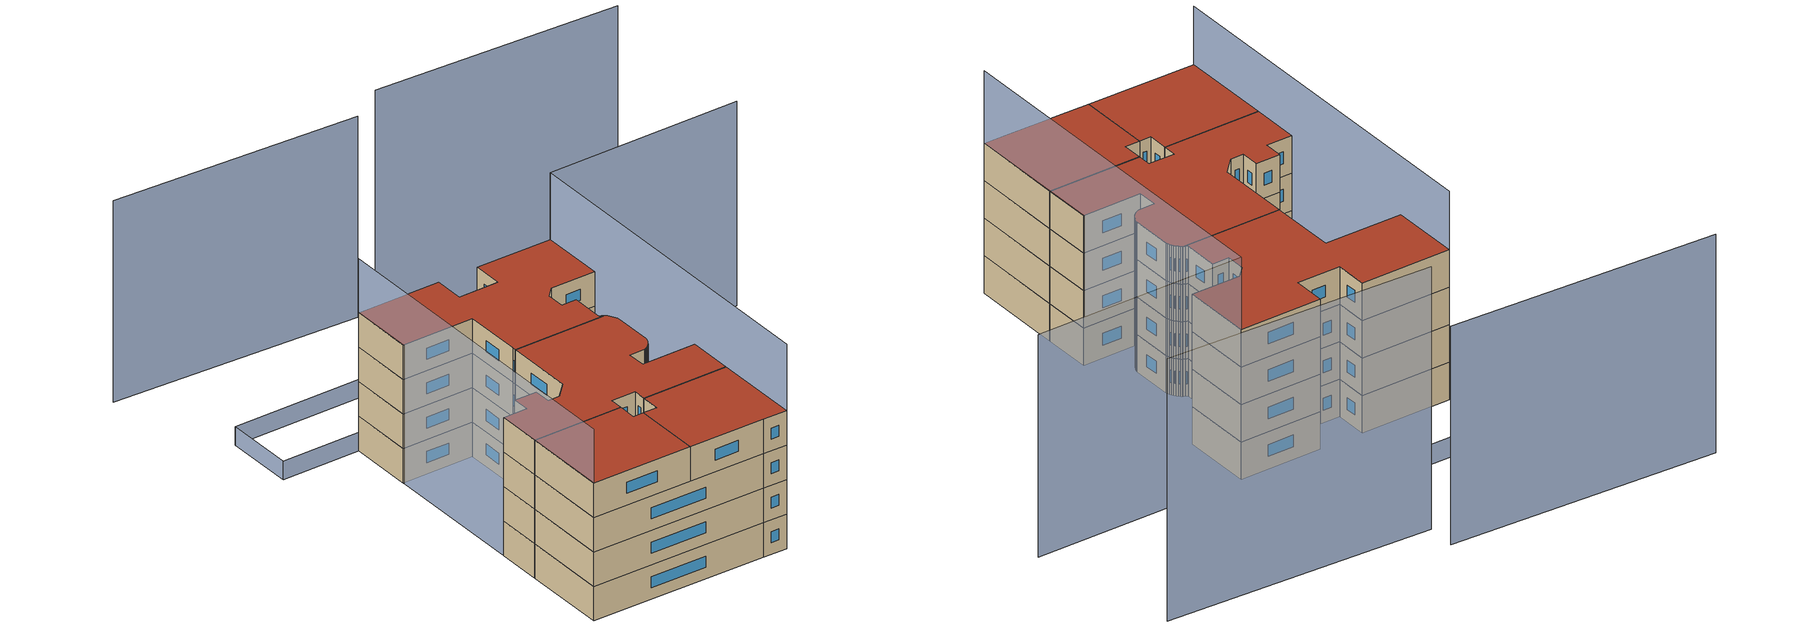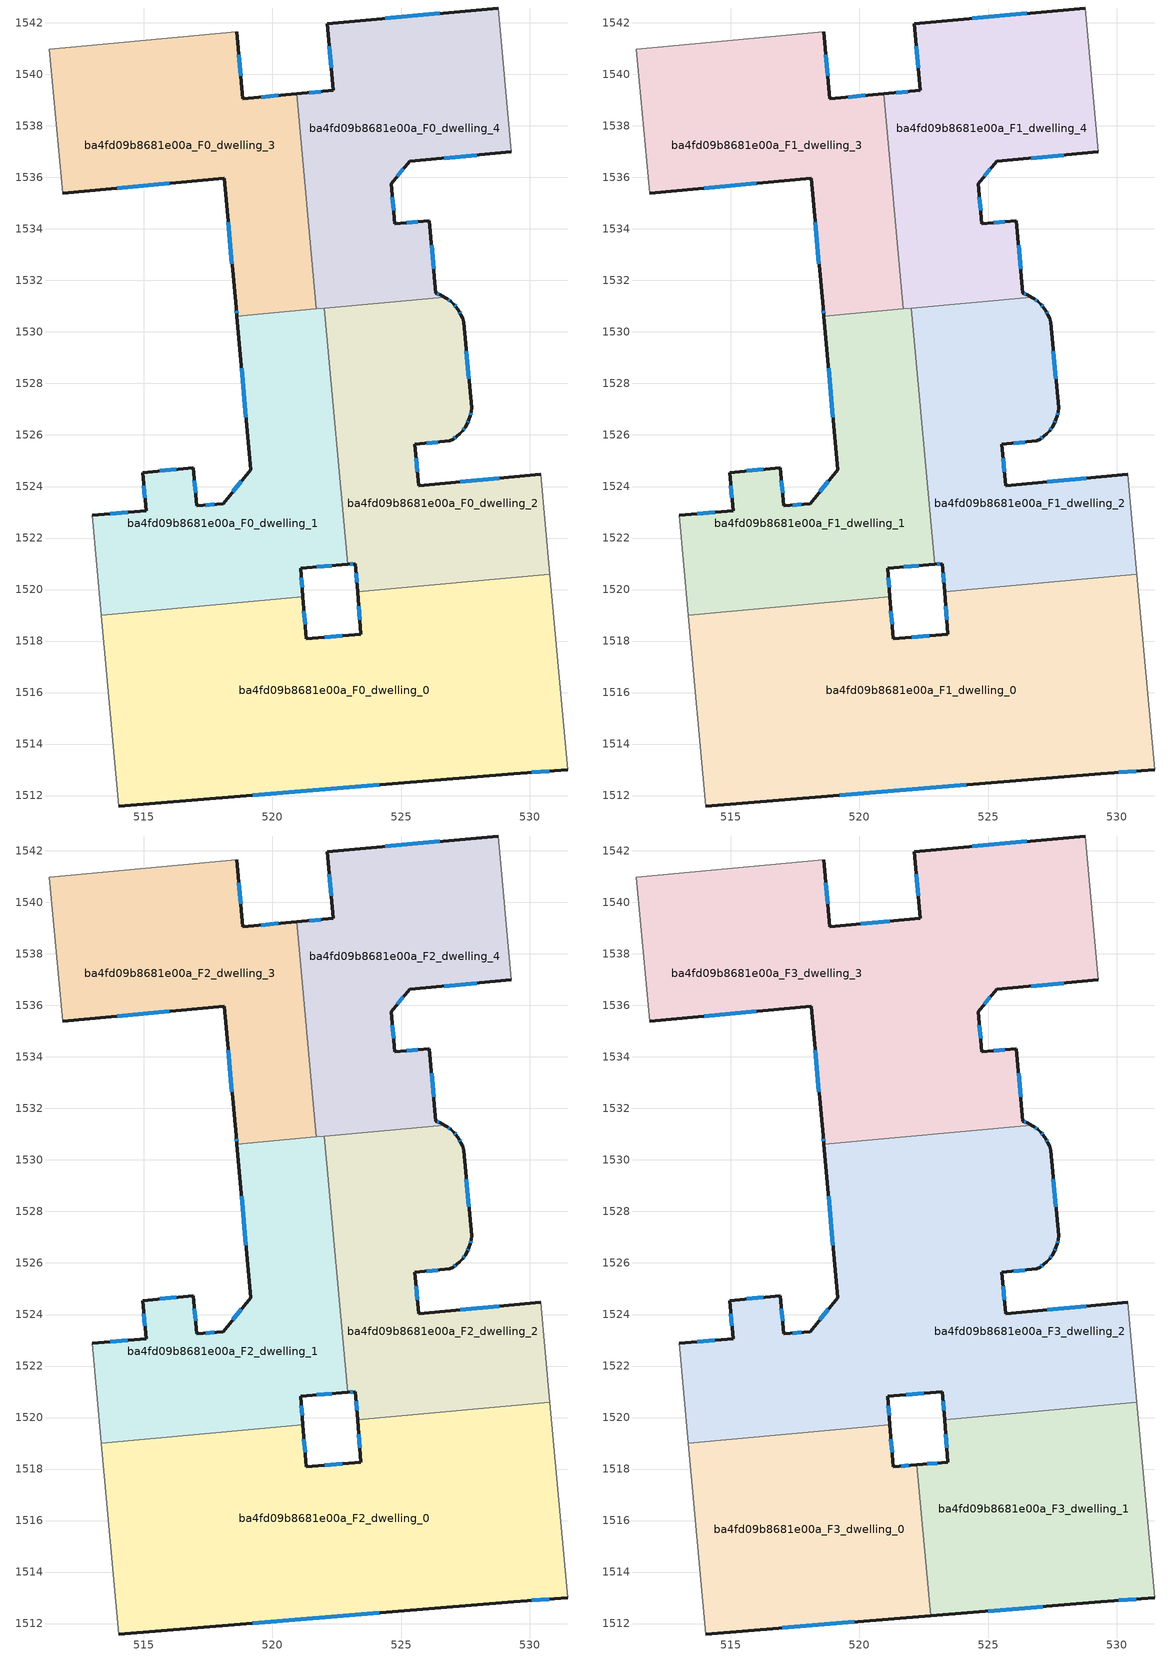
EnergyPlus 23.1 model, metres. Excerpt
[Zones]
ba4fd09b8681e00a_F0_dwelling_0
 floor ground (EU_floor_Construction): 530.78,1520.59 531.47,1513.01 529.36,1512.84 514.03,1511.6 513.35,1519 521.19,1519.71 521.31,1518.09 523.44,1518.27 523.31,1519.91 z0
 wall outside (EU_wall_Construction): 523.31,1519.91 523.44,1518.27 521.31,1518.09 521.19,1519.71 / 514.03,1511.6 529.36,1512.84 531.47,1513.01 z0:3
 wall adiabatic (EU_wall_Construction): 531.47,1513.01 530.78,1520.59 / 513.35,1519 514.03,1511.6 z0:3
 wall to ba4fd09b8681e00a_F0_dwelling_1 (EU_wall_Construction): 521.19,1519.71 513.35,1519 z0:3
 wall to ba4fd09b8681e00a_F0_dwelling_2 (EU_wall_Construction): 530.78,1520.59 523.31,1519.91 z0:3
 window (EU_Window_Construction): 521.27,1518.64 521.23,1519.16 / 522.72,1518.21 522.04,1518.15 / 523.35,1519.35 523.4,1518.83 / 530.08,1512.9 530.75,1512.95 / 519.25,1512.02 524.15,1512.42 z1.02:1.98
ba4fd09b8681e00a_F0_dwelling_1
 floor ground (EU_floor_Construction): 522.02,1530.93 522.93,1520.98 521.1,1520.83 521.19,1519.71 513.35,1519 513,1522.88 515.1,1523.06 514.96,1524.54 516.93,1524.72 517.06,1523.25 518.09,1523.34 519.16,1524.66 518.62,1530.62 z0
 wall outside (EU_wall_Construction): 518.62,1530.62 519.16,1524.66 518.09,1523.34 517.06,1523.25 516.93,1524.72 514.96,1524.54 515.1,1523.06 513,1522.88 / 521.19,1519.71 521.1,1520.83 522.93,1520.98 z0:3
 wall adiabatic (EU_wall_Construction): 513,1522.88 513.35,1519 z0:3
 wall to ba4fd09b8681e00a_F0_dwelling_2 (EU_wall_Construction): 522.93,1520.98 522.02,1530.93 z0:3
 wall to ba4fd09b8681e00a_F0_dwelling_3 (EU_wall_Construction): 521.71,1530.9 518.62,1530.62 z0:3
 wall to ba4fd09b8681e00a_F0_dwelling_4 (EU_wall_Construction): 522.02,1530.93 521.71,1530.9 z0:3
 window (EU_Window_Construction): 514.38,1523 513.72,1522.94 / 515.01,1524.04 515.05,1523.57 / 516.26,1524.66 515.63,1524.6 / 517.02,1523.75 516.98,1524.22 / 517.74,1523.31 517.41,1523.28 / 518.8,1524.21 518.45,1523.79 / 518.8,1528.59 518.98,1526.69 / 521.72,1520.88 522.31,1520.93 / 521.16,1520.09 521.13,1520.45 z1.02:1.98
ba4fd09b8681e00a_F0_dwelling_2
 floor ground (EU_floor_Construction): 527.43,1530.38 527.74,1527.06 527.72,1526.9 527.68,1526.74 527.62,1526.59 527.56,1526.44 527.48,1526.3 527.38,1526.17 527.28,1526.04 527.16,1525.94 527.02,1525.84 526.88,1525.77 525.53,1525.64 525.68,1524.03 530.42,1524.47 530.78,1520.59 523.31,1519.91 523.22,1521 522.93,1520.98 522.02,1530.93 526.68,1531.36 526.79,1531.29 526.93,1531.19 527.05,1531.08 527.15,1530.95 527.24,1530.82 527.32,1530.67 527.39,1530.53 z0
 wall outside (EU_wall_Construction): 530.42,1524.47 525.68,1524.03 525.53,1525.64 526.88,1525.77 527.02,1525.84 527.16,1525.94 527.28,1526.04 527.38,1526.17 527.48,1526.3 527.56,1526.44 527.62,1526.59 527.68,1526.74 527.72,1526.9 527.74,1527.06 527.43,1530.38 527.39,1530.53 527.32,1530.67 527.24,1530.82 527.15,1530.95 527.05,1531.08 526.93,1531.19 526.79,1531.29 526.68,1531.36 / 522.93,1520.98 523.22,1521 523.31,1519.91 z0:3
 wall adiabatic (EU_wall_Construction): 530.78,1520.59 530.42,1524.47 z0:3
 wall to ba4fd09b8681e00a_F0_dwelling_4 (EU_wall_Construction): 526.68,1531.36 522.02,1530.93 z0:3
 window (EU_Window_Construction): 527.3,1530.72 527.27,1530.77 / 527.63,1528.19 527.53,1529.25 / 527.7,1526.8 527.71,1526.85 / 527.58,1526.49 527.6,1526.54 / 527.42,1526.21 527.45,1526.25 / 527.07,1525.87 527.11,1525.91 / 525.99,1525.69 526.42,1525.73 / 525.63,1524.58 525.58,1525.09 / 528.81,1524.32 527.29,1524.18 / 523.25,1520.63 523.28,1520.28 / 523.03,1520.99 523.12,1521 / 526.88,1531.22 526.84,1531.25 / 527.11,1531 527.08,1531.04 z1.02:1.98
ba4fd09b8681e00a_F0_dwelling_3
 floor ground (EU_floor_Construction): 520.95,1539.25 521.71,1530.9 518.62,1530.62 518.59,1530.93 518.12,1535.96 511.85,1535.39 511.34,1540.99 518.61,1541.65 518.86,1539.06 z0
 wall outside (EU_wall_Construction): 511.85,1535.39 518.12,1535.96 518.59,1530.93 518.62,1530.62 / 520.95,1539.25 518.86,1539.06 518.61,1541.65 z0:3
 wall adiabatic (EU_wall_Construction): 518.61,1541.65 511.34,1540.99 511.85,1535.39 z0:3
 wall to ba4fd09b8681e00a_F0_dwelling_4 (EU_wall_Construction): 521.71,1530.9 520.95,1539.25 z0:3
 window (EU_Window_Construction): 513.99,1535.59 515.99,1535.77 / 518.78,1539.94 518.7,1540.77 / 520.24,1539.18 519.57,1539.12 / 518.6,1530.83 518.61,1530.73 / 518.28,1534.25 518.43,1532.64 z1.02:1.98
ba4fd09b8681e00a_F0_dwelling_4
 floor ground (EU_floor_Construction): 528.77,1542.58 529.28,1536.99 525.33,1536.63 524.62,1535.76 524.75,1534.2 526.1,1534.32 526.35,1531.5 526.51,1531.44 526.65,1531.37 526.68,1531.36 522.02,1530.93 521.71,1530.9 520.95,1539.25 522.36,1539.38 522.13,1541.97 z0
 wall outside (EU_wall_Construction): 528.77,1542.58 522.13,1541.97 522.36,1539.38 520.95,1539.25 / 526.68,1531.36 526.65,1531.37 526.51,1531.44 526.35,1531.5 526.1,1534.32 524.75,1534.2 524.62,1535.76 525.33,1536.63 529.28,1536.99 z0:3
 wall adiabatic (EU_wall_Construction): 529.28,1536.99 528.77,1542.58 z0:3
 window (EU_Window_Construction): 521.88,1539.33 521.43,1539.29 / 522.21,1541.09 522.28,1540.26 / 526.51,1542.37 524.39,1542.18 / 526.68,1536.75 527.94,1536.87 / 524.86,1536.05 525.09,1536.33 / 524.71,1534.73 524.66,1535.23 / 525.64,1534.28 525.21,1534.24 / 526.27,1532.46 526.19,1533.36 / 526.46,1531.46 526.4,1531.48 z1.02:1.98
ba4fd09b8681e00a_F1_dwelling_0
 floor to ba4fd09b8681e00a_F0_dwelling_0 (EU_floor_Construction): 530.78,1520.59 531.47,1513.01 529.36,1512.84 514.03,1511.6 513.35,1519 521.19,1519.71 521.31,1518.09 523.44,1518.27 523.31,1519.91 z3
 wall outside (EU_wall_Construction): 523.31,1519.91 523.44,1518.27 521.31,1518.09 521.19,1519.71 / 514.03,1511.6 529.36,1512.84 531.47,1513.01 z3:6
 wall adiabatic (EU_wall_Construction): 531.47,1513.01 530.78,1520.59 / 513.35,1519 514.03,1511.6 z3:6
 wall to ba4fd09b8681e00a_F1_dwelling_1 (EU_wall_Construction): 521.19,1519.71 513.35,1519 z3:6
 wall to ba4fd09b8681e00a_F1_dwelling_2 (EU_wall_Construction): 530.78,1520.59 523.31,1519.91 z3:6
 window (EU_Window_Construction): 521.27,1518.64 521.23,1519.16 / 522.72,1518.21 522.04,1518.15 / 523.35,1519.35 523.4,1518.83 / 530.08,1512.9 530.75,1512.95 / 519.25,1512.02 524.15,1512.42 z4.02:4.98
ba4fd09b8681e00a_F1_dwelling_1
 floor to ba4fd09b8681e00a_F0_dwelling_1 (EU_floor_Construction): 522.02,1530.93 522.93,1520.98 521.1,1520.83 521.19,1519.71 513.35,1519 513,1522.88 515.1,1523.06 514.96,1524.54 516.93,1524.72 517.06,1523.25 518.09,1523.34 519.16,1524.66 518.62,1530.62 z3
 wall outside (EU_wall_Construction): 518.62,1530.62 519.16,1524.66 518.09,1523.34 517.06,1523.25 516.93,1524.72 514.96,1524.54 515.1,1523.06 513,1522.88 / 521.19,1519.71 521.1,1520.83 522.93,1520.98 z3:6
 wall adiabatic (EU_wall_Construction): 513,1522.88 513.35,1519 z3:6
 wall to ba4fd09b8681e00a_F1_dwelling_2 (EU_wall_Construction): 522.93,1520.98 522.02,1530.93 z3:6
 wall to ba4fd09b8681e00a_F1_dwelling_3 (EU_wall_Construction): 521.71,1530.9 518.62,1530.62 z3:6
 wall to ba4fd09b8681e00a_F1_dwelling_4 (EU_wall_Construction): 522.02,1530.93 521.71,1530.9 z3:6
 window (EU_Window_Construction): 514.38,1523 513.72,1522.94 / 515.01,1524.04 515.05,1523.57 / 516.26,1524.66 515.63,1524.6 / 517.02,1523.75 516.98,1524.22 / 517.74,1523.31 517.41,1523.28 / 518.8,1524.21 518.45,1523.79 / 518.8,1528.59 518.98,1526.69 / 521.72,1520.88 522.31,1520.93 / 521.16,1520.09 521.13,1520.45 z4.02:4.98
ba4fd09b8681e00a_F1_dwelling_2
 floor to ba4fd09b8681e00a_F0_dwelling_2 (EU_floor_Construction): 527.43,1530.38 527.74,1527.06 527.72,1526.9 527.68,1526.74 527.62,1526.59 527.56,1526.44 527.48,1526.3 527.38,1526.17 527.27,1526.04 527.16,1525.94 527.02,1525.84 526.88,1525.77 525.53,1525.64 525.68,1524.03 530.42,1524.47 530.78,1520.59 523.31,1519.91 523.22,1521 522.93,1520.98 522.02,1530.93 526.68,1531.36 526.79,1531.29 526.93,1531.19 527.05,1531.08 527.15,1530.95 527.24,1530.82 527.32,1530.67 527.39,1530.53 z3
 wall outside (EU_wall_Construction): 530.42,1524.47 525.68,1524.03 525.53,1525.64 526.88,1525.77 527.02,1525.84 527.16,1525.94 527.28,1526.04 527.38,1526.17 527.48,1526.3 527.56,1526.44 527.62,1526.59 527.68,1526.74 527.72,1526.9 527.74,1527.06 527.43,1530.38 527.39,1530.53 527.32,1530.67 527.24,1530.82 527.15,1530.95 527.05,1531.08 526.93,1531.19 526.79,1531.29 526.68,1531.36 / 522.93,1520.98 523.22,1521 523.31,1519.91 z3:6
 wall adiabatic (EU_wall_Construction): 530.78,1520.59 530.42,1524.47 z3:6
 wall to ba4fd09b8681e00a_F1_dwelling_4 (EU_wall_Construction): 526.68,1531.36 522.02,1530.93 z3:6
 window (EU_Window_Construction): 527.3,1530.72 527.27,1530.77 / 527.63,1528.19 527.53,1529.25 / 527.7,1526.8 527.71,1526.85 / 527.58,1526.49 527.6,1526.54 / 527.42,1526.21 527.45,1526.25 / 527.07,1525.87 527.11,1525.91 / 525.99,1525.69 526.42,1525.73 / 525.63,1524.58 525.58,1525.09 / 528.81,1524.32 527.29,1524.18 / 523.25,1520.63 523.28,1520.28 / 523.03,1520.99 523.12,1521 / 526.88,1531.22 526.84,1531.25 / 527.11,1531 527.08,1531.04 z4.02:4.98
ba4fd09b8681e00a_F1_dwelling_3
 floor to ba4fd09b8681e00a_F0_dwelling_3 (EU_floor_Construction): 520.95,1539.25 521.71,1530.9 518.62,1530.62 518.59,1530.93 518.12,1535.96 511.85,1535.39 511.34,1540.99 518.61,1541.65 518.86,1539.06 z3
 wall outside (EU_wall_Construction): 511.85,1535.39 518.12,1535.96 518.59,1530.93 518.62,1530.62 / 520.95,1539.25 518.86,1539.06 518.61,1541.65 z3:6
 wall adiabatic (EU_wall_Construction): 518.61,1541.65 511.34,1540.99 511.85,1535.39 z3:6
 wall to ba4fd09b8681e00a_F1_dwelling_4 (EU_wall_Construction): 521.71,1530.9 520.95,1539.25 z3:6
 window (EU_Window_Construction): 513.99,1535.59 515.99,1535.77 / 518.78,1539.94 518.7,1540.77 / 520.24,1539.18 519.57,1539.12 / 518.6,1530.83 518.61,1530.73 / 518.28,1534.25 518.43,1532.64 z4.02:4.98
ba4fd09b8681e00a_F1_dwelling_4
 floor to ba4fd09b8681e00a_F0_dwelling_4 (EU_floor_Construction): 528.77,1542.58 529.28,1536.99 525.33,1536.63 524.62,1535.76 524.75,1534.2 526.1,1534.32 526.35,1531.5 526.51,1531.44 526.65,1531.37 526.68,1531.36 522.02,1530.93 521.71,1530.9 520.95,1539.25 522.36,1539.38 522.13,1541.97 z3
 wall outside (EU_wall_Construction): 528.77,1542.58 522.13,1541.97 522.36,1539.38 520.95,1539.25 / 526.68,1531.36 526.65,1531.37 526.51,1531.44 526.35,1531.5 526.1,1534.32 524.75,1534.2 524.62,1535.76 525.33,1536.63 529.28,1536.99 z3:6
 wall adiabatic (EU_wall_Construction): 529.28,1536.99 528.77,1542.58 z3:6
 window (EU_Window_Construction): 521.88,1539.33 521.43,1539.29 / 522.21,1541.09 522.28,1540.26 / 526.51,1542.37 524.39,1542.18 / 526.68,1536.75 527.94,1536.87 / 524.86,1536.05 525.09,1536.33 / 524.71,1534.73 524.66,1535.23 / 525.64,1534.28 525.21,1534.24 / 526.27,1532.46 526.19,1533.36 / 526.46,1531.46 526.4,1531.48 z4.02:4.98
ba4fd09b8681e00a_F2_dwelling_0
 floor to ba4fd09b8681e00a_F1_dwelling_0 (EU_floor_Construction): 530.78,1520.59 531.47,1513.01 529.36,1512.84 514.03,1511.6 513.35,1519 521.19,1519.71 521.31,1518.09 523.44,1518.27 523.31,1519.91 z6
 wall outside (EU_wall_Construction): 523.31,1519.91 523.44,1518.27 521.31,1518.09 521.19,1519.71 / 514.03,1511.6 529.36,1512.84 531.47,1513.01 z6:9
 wall adiabatic (EU_wall_Construction): 531.47,1513.01 530.78,1520.59 / 513.35,1519 514.03,1511.6 z6:9
 wall to ba4fd09b8681e00a_F2_dwelling_1 (EU_wall_Construction): 521.19,1519.71 513.35,1519 z6:9
 wall to ba4fd09b8681e00a_F2_dwelling_2 (EU_wall_Construction): 530.78,1520.59 523.31,1519.91 z6:9
 window (EU_Window_Construction): 521.27,1518.64 521.23,1519.16 / 522.72,1518.21 522.04,1518.15 / 523.35,1519.35 523.4,1518.83 / 530.08,1512.9 530.75,1512.95 / 519.25,1512.02 524.15,1512.42 z7.02:7.98
ba4fd09b8681e00a_F2_dwelling_1
 floor to ba4fd09b8681e00a_F1_dwelling_1 (EU_floor_Construction): 522.02,1530.93 522.93,1520.98 521.1,1520.83 521.19,1519.71 513.35,1519 513,1522.88 515.1,1523.06 514.96,1524.54 516.93,1524.72 517.06,1523.25 518.09,1523.34 519.16,1524.66 518.62,1530.62 z6
 wall outside (EU_wall_Construction): 518.62,1530.62 519.16,1524.66 518.09,1523.34 517.06,1523.25 516.93,1524.72 514.96,1524.54 515.1,1523.06 513,1522.88 / 521.19,1519.71 521.1,1520.83 522.93,1520.98 z6:9
 wall adiabatic (EU_wall_Construction): 513,1522.88 513.35,1519 z6:9
 wall to ba4fd09b8681e00a_F2_dwelling_2 (EU_wall_Construction): 522.93,1520.98 522.02,1530.93 z6:9
 wall to ba4fd09b8681e00a_F2_dwelling_3 (EU_wall_Construction): 521.71,1530.9 518.62,1530.62 z6:9
 wall to ba4fd09b8681e00a_F2_dwelling_4 (EU_wall_Construction): 522.02,1530.93 521.71,1530.9 z6:9
 window (EU_Window_Construction): 514.38,1523 513.72,1522.94 / 515.01,1524.04 515.05,1523.57 / 516.26,1524.66 515.63,1524.6 / 517.02,1523.75 516.98,1524.22 / 517.74,1523.31 517.41,1523.28 / 518.8,1524.21 518.45,1523.79 / 518.8,1528.59 518.98,1526.69 / 521.72,1520.88 522.31,1520.93 / 521.16,1520.09 521.13,1520.45 z7.02:7.98
ba4fd09b8681e00a_F2_dwelling_2
 floor to ba4fd09b8681e00a_F1_dwelling_2 (EU_floor_Construction): 527.43,1530.38 527.74,1527.06 527.72,1526.9 527.68,1526.74 527.62,1526.59 527.56,1526.44 527.48,1526.3 527.38,1526.17 527.27,1526.04 527.16,1525.94 527.02,1525.84 526.88,1525.77 525.53,1525.64 525.68,1524.03 530.42,1524.47 530.78,1520.59 523.31,1519.91 523.22,1521 522.93,1520.98 522.02,1530.93 526.68,1531.36 526.79,1531.29 526.93,1531.19 527.05,1531.08 527.15,1530.95 527.24,1530.82 527.32,1530.67 527.39,1530.53 z6
 wall outside (EU_wall_Construction): 530.42,1524.47 525.68,1524.03 525.53,1525.64 526.88,1525.77 527.02,1525.84 527.16,1525.94 527.28,1526.04 527.38,1526.17 527.48,1526.3 527.56,1526.44 527.62,1526.59 527.68,1526.74 527.72,1526.9 527.74,1527.06 527.43,1530.38 527.39,1530.53 527.32,1530.67 527.24,1530.82 527.15,1530.95 527.05,1531.08 526.93,1531.19 526.79,1531.29 526.68,1531.36 / 522.93,1520.98 523.22,1521 523.31,1519.91 z6:9
 wall adiabatic (EU_wall_Construction): 530.78,1520.59 530.42,1524.47 z6:9
 wall to ba4fd09b8681e00a_F2_dwelling_4 (EU_wall_Construction): 526.68,1531.36 522.02,1530.93 z6:9
 window (EU_Window_Construction): 527.3,1530.72 527.27,1530.77 / 527.63,1528.19 527.53,1529.25 / 527.7,1526.8 527.71,1526.85 / 527.58,1526.49 527.6,1526.54 / 527.42,1526.21 527.45,1526.25 / 527.07,1525.87 527.11,1525.91 / 525.99,1525.69 526.42,1525.73 / 525.63,1524.58 525.58,1525.09 / 528.81,1524.32 527.29,1524.18 / 523.25,1520.63 523.28,1520.28 / 523.03,1520.99 523.12,1521 / 526.88,1531.22 526.84,1531.25 / 527.11,1531 527.08,1531.04 z7.02:7.98
ba4fd09b8681e00a_F2_dwelling_3
 floor to ba4fd09b8681e00a_F1_dwelling_3 (EU_floor_Construction): 520.95,1539.25 521.71,1530.9 518.62,1530.62 518.59,1530.93 518.12,1535.96 511.85,1535.39 511.34,1540.99 518.61,1541.65 518.86,1539.06 z6
 wall outside (EU_wall_Construction): 511.85,1535.39 518.12,1535.96 518.59,1530.93 518.62,1530.62 / 520.95,1539.25 518.86,1539.06 518.61,1541.65 z6:9
 wall adiabatic (EU_wall_Construction): 518.61,1541.65 511.34,1540.99 511.85,1535.39 z6:9
 wall to ba4fd09b8681e00a_F2_dwelling_4 (EU_wall_Construction): 521.71,1530.9 520.95,1539.25 z6:9
 window (EU_Window_Construction): 513.99,1535.59 515.99,1535.77 / 518.78,1539.94 518.7,1540.77 / 520.24,1539.18 519.57,1539.12 / 518.6,1530.83 518.61,1530.73 / 518.28,1534.25 518.43,1532.64 z7.02:7.98
ba4fd09b8681e00a_F2_dwelling_4
 floor to ba4fd09b8681e00a_F1_dwelling_4 (EU_floor_Construction): 528.77,1542.58 529.28,1536.99 525.33,1536.63 524.62,1535.76 524.75,1534.2 526.1,1534.32 526.35,1531.5 526.51,1531.44 526.65,1531.37 526.68,1531.36 522.02,1530.93 521.71,1530.9 520.95,1539.25 522.36,1539.38 522.13,1541.97 z6
 wall outside (EU_wall_Construction): 528.77,1542.58 522.13,1541.97 522.36,1539.38 520.95,1539.25 / 526.68,1531.36 526.65,1531.37 526.51,1531.44 526.35,1531.5 526.1,1534.32 524.75,1534.2 524.62,1535.76 525.33,1536.63 529.28,1536.99 z6:9
 wall adiabatic (EU_wall_Construction): 529.28,1536.99 528.77,1542.58 z6:9
 window (EU_Window_Construction): 521.88,1539.33 521.43,1539.29 / 522.21,1541.09 522.28,1540.26 / 526.51,1542.37 524.39,1542.18 / 526.68,1536.75 527.94,1536.87 / 524.86,1536.05 525.09,1536.33 / 524.71,1534.73 524.66,1535.23 / 525.64,1534.28 525.21,1534.24 / 526.27,1532.46 526.19,1533.36 / 526.46,1531.46 526.4,1531.48 z7.02:7.98
ba4fd09b8681e00a_F3_dwelling_0
 floor to ba4fd09b8681e00a_F2_dwelling_0 (EU_floor_Construction): 521.19,1519.71 521.31,1518.09 522.23,1518.17 522.77,1512.31 514.03,1511.6 513.35,1519 z9
 wall outside (EU_wall_Construction): 522.23,1518.17 521.31,1518.09 521.19,1519.71 / 514.03,1511.6 522.77,1512.31 z9:12
 wall adiabatic (EU_wall_Construction): 513.35,1519 514.03,1511.6 z9:12
 wall to ba4fd09b8681e00a_F3_dwelling_1 (EU_wall_Construction): 522.77,1512.31 522.23,1518.17 z9:12
 wall to ba4fd09b8681e00a_F3_dwelling_2 (EU_wall_Construction): 521.19,1519.71 513.35,1519 z9:12
 window (EU_Window_Construction): 521.27,1518.64 521.23,1519.16 / 521.92,1518.14 521.63,1518.12 / 517,1511.84 519.79,1512.06 z10.02:10.98
 roof outside (EU_roof_Construction): 522.77,1512.31 522.23,1518.17 521.31,1518.09 521.19,1519.71 513.35,1519 514.03,1511.6 z12
ba4fd09b8681e00a_F3_dwelling_1
 floor to ba4fd09b8681e00a_F2_dwelling_0 (EU_floor_Construction): 530.78,1520.59 531.47,1513.01 529.36,1512.84 522.77,1512.31 522.23,1518.17 523.44,1518.27 523.31,1519.91 z9
 wall outside (EU_wall_Construction): 523.31,1519.91 523.44,1518.27 522.23,1518.17 / 522.77,1512.31 529.36,1512.84 531.47,1513.01 z9:12
 wall adiabatic (EU_wall_Construction): 531.47,1513.01 530.78,1520.59 z9:12
 wall to ba4fd09b8681e00a_F3_dwelling_2 (EU_wall_Construction): 530.78,1520.59 523.31,1519.91 z9:12
 window (EU_Window_Construction): 523.03,1518.23 522.64,1518.2 / 523.35,1519.35 523.4,1518.83 / 530.08,1512.9 530.75,1512.95 / 525.01,1512.49 527.12,1512.66 z10.02:10.98
 roof outside (EU_roof_Construction): 531.47,1513.01 530.78,1520.59 523.31,1519.91 523.44,1518.27 522.23,1518.17 522.77,1512.31 529.36,1512.84 z12
ba4fd09b8681e00a_F3_dwelling_2
 floor to ba4fd09b8681e00a_F2_dwelling_1 (EU_floor_Construction): 522.02,1530.93 522.93,1520.98 521.1,1520.83 521.19,1519.71 513.35,1519 513,1522.88 515.1,1523.06 514.96,1524.54 516.93,1524.72 517.06,1523.25 518.09,1523.34 519.16,1524.66 518.62,1530.62 z9
 floor to ba4fd09b8681e00a_F2_dwelling_2 (EU_floor_Construction): 527.43,1530.38 527.74,1527.06 527.72,1526.9 527.68,1526.74 527.62,1526.59 527.56,1526.44 527.48,1526.3 527.38,1526.17 527.27,1526.04 527.16,1525.94 527.02,1525.84 526.88,1525.77 525.53,1525.64 525.68,1524.03 530.42,1524.47 530.78,1520.59 523.31,1519.91 523.22,1521 522.93,1520.98 522.02,1530.93 526.68,1531.36 526.79,1531.29 526.93,1531.19 527.05,1531.08 527.15,1530.95 527.24,1530.82 527.32,1530.67 527.39,1530.53 z9
 wall outside (EU_wall_Construction): 530.42,1524.47 525.68,1524.03 525.53,1525.64 526.88,1525.77 527.02,1525.84 527.16,1525.94 527.28,1526.04 527.38,1526.17 527.48,1526.3 527.56,1526.44 527.62,1526.59 527.68,1526.74 527.72,1526.9 527.74,1527.06 527.43,1530.38 527.39,1530.53 527.32,1530.67 527.24,1530.82 527.15,1530.95 527.05,1531.08 526.93,1531.19 526.79,1531.29 526.68,1531.36 / 521.19,1519.71 521.1,1520.83 523.22,1521 523.31,1519.91 / 518.62,1530.62 519.16,1524.66 518.09,1523.34 517.06,1523.25 516.93,1524.72 514.96,1524.54 515.1,1523.06 513,1522.88 z9:12
 wall adiabatic (EU_wall_Construction): 530.78,1520.59 530.42,1524.47 / 513,1522.88 513.35,1519 z9:12
 wall to ba4fd09b8681e00a_F3_dwelling_3 (EU_wall_Construction): 526.68,1531.36 518.62,1530.62 z9:12
 window (EU_Window_Construction): 527.3,1530.72 527.27,1530.77 / 527.63,1528.19 527.53,1529.25 / 527.7,1526.8 527.71,1526.85 / 527.58,1526.49 527.6,1526.54 / 527.42,1526.21 527.45,1526.25 / 527.07,1525.87 527.11,1525.91 / 525.99,1525.69 526.42,1525.73 / 525.63,1524.58 525.58,1525.09 / 528.81,1524.32 527.29,1524.18 / 523.25,1520.63 523.28,1520.28 / 521.82,1520.89 522.5,1520.94 / 521.16,1520.09 521.13,1520.45 / 514.38,1523 513.72,1522.94 / 515.01,1524.04 515.05,1523.57 / 516.26,1524.66 515.63,1524.6 / 517.02,1523.75 516.98,1524.22 / 517.74,1523.31 517.41,1523.28 / 518.8,1524.21 518.45,1523.79 / 518.8,1528.59 518.98,1526.69 / 526.88,1531.22 526.84,1531.25 / 527.11,1531 527.08,1531.04 z10.02:10.98
 roof outside (EU_roof_Construction): 530.78,1520.59 530.42,1524.47 525.68,1524.03 525.53,1525.64 526.88,1525.77 527.02,1525.84 527.16,1525.94 527.28,1526.04 527.38,1526.17 527.48,1526.3 527.56,1526.44 527.62,1526.59 527.68,1526.74 527.72,1526.9 527.74,1527.06 527.43,1530.38 527.39,1530.53 527.32,1530.67 527.24,1530.82 527.15,1530.95 527.05,1531.08 526.93,1531.19 526.79,1531.29 526.68,1531.36 518.62,1530.62 519.16,1524.66 518.09,1523.34 517.06,1523.25 516.93,1524.72 514.96,1524.54 515.1,1523.06 513,1522.88 513.35,1519 521.19,1519.71 521.1,1520.83 523.22,1521 523.31,1519.91 z12
ba4fd09b8681e00a_F3_dwelling_3
 floor to ba4fd09b8681e00a_F2_dwelling_3 (EU_floor_Construction): 520.95,1539.25 521.71,1530.9 518.62,1530.62 518.59,1530.93 518.12,1535.96 511.85,1535.39 511.34,1540.99 518.61,1541.65 518.86,1539.06 z9
 floor to ba4fd09b8681e00a_F2_dwelling_4 (EU_floor_Construction): 528.77,1542.58 529.28,1536.99 525.33,1536.63 524.62,1535.76 524.75,1534.2 526.1,1534.32 526.35,1531.5 526.51,1531.44 526.65,1531.37 526.68,1531.36 521.71,1530.9 520.95,1539.25 522.36,1539.38 522.13,1541.97 z9
 wall outside (EU_wall_Construction): 511.85,1535.39 518.12,1535.96 518.59,1530.93 518.62,1530.62 / 528.77,1542.58 522.13,1541.97 522.36,1539.38 518.86,1539.06 518.61,1541.65 / 526.68,1531.36 526.65,1531.37 526.51,1531.44 526.35,1531.5 526.1,1534.32 524.75,1534.2 524.62,1535.76 525.33,1536.63 529.28,1536.99 z9:12
 wall adiabatic (EU_wall_Construction): 518.61,1541.65 511.34,1540.99 511.85,1535.39 / 529.28,1536.99 528.77,1542.58 z9:12
 window (EU_Window_Construction): 513.99,1535.59 515.99,1535.77 / 518.78,1539.94 518.7,1540.77 / 521.17,1539.27 520.05,1539.17 / 522.21,1541.09 522.28,1540.26 / 526.51,1542.37 524.39,1542.18 / 526.68,1536.75 527.94,1536.87 / 524.86,1536.05 525.09,1536.33 / 524.71,1534.73 524.66,1535.23 / 525.64,1534.28 525.21,1534.24 / 526.27,1532.46 526.19,1533.36 / 526.46,1531.46 526.4,1531.48 / 518.6,1530.83 518.61,1530.73 / 518.28,1534.25 518.43,1532.64 z10.02:10.98
 roof outside (EU_roof_Construction): 526.68,1531.36 526.65,1531.37 526.51,1531.44 526.35,1531.5 526.1,1534.32 524.75,1534.2 524.62,1535.76 525.33,1536.63 529.28,1536.99 528.77,1542.58 522.13,1541.97 522.36,1539.38 518.86,1539.06 518.61,1541.65 511.34,1540.99 511.85,1535.39 518.12,1535.96 518.59,1530.93 518.62,1530.62 z12
shading: 503.92,1546.37 521.25,1547.95 / 521.25,1547.95 521.79,1541.94 / 521.79,1541.94 504.47,1540.36 / 504.47,1540.36 503.92,1546.37 z0:1.6; 542.41,1555.67 520.95,1554.73 z0:21; 520.85,1557.1 499.27,1556.15 z0:17.5; 511.36,1540.99 514.03,1511.6 z0:16.7; 531.47,1513.01 528.76,1542.58 / 528.76,1542.58 545.74,1544.14 z0:17.8
[Building]
EU S2 Campaign: North Axis=0; Terrain=City; Solar Distribution=FullExterior
[Site:Location]
Vienna: Latitude=48; Longitude=16.5; Time Zone=1; Elevation=183
[SizingPeriod:WeatherFileDays]
AnnualSizingPeriod: Begin Month=1; Begin Day of Month=1; End Month=12; End Day of Month=31; Day of Week for Start Day=Monday; Use Weather File Daylight Saving Period=No; Use Weather File Rain and Snow Indicators=No
[MATERIAL]
EU_InternalMass_Material: Roughness=MediumRough; Thickness=0.1; Conductivity=1; Density=1800; Specific Heat=900; Thermal Absorptance=0.9; Solar Absorptance=0.7; Visible Absorptance=0.7
[MATERIAL:NOMASS] Roughness=MediumRough; Thermal Absorptance=0.9; Solar Absorptance=0.7; Visible Absorptance=0.7
Name | Thermal Resistance
EU_wall_NoMass | 0.942466
EU_roof_NoMass | 0.551687
EU_floor_NoMass | 0.66527
[WINDOWMATERIAL:SIMPLEGLAZINGSYSTEM]
EU_Window_SimpleGlazing: UFactor=2.03367; Solar Heat Gain Coefficient=0.65; Visible Transmittance=0.65
[CONSTRUCTION]
EU_wall_Construction: EU_wall_NoMass
EU_roof_Construction: EU_roof_NoMass
EU_floor_Construction: EU_floor_NoMass
EU_Window_Construction: EU_Window_SimpleGlazing
EU_InternalMass_Construction: EU_InternalMass_Material
[ZONE] Type=1; Multiplier=1; Ceiling Height=autocalculate; Floor Area=autocalculate; Part of Total Floor Area=Yes
Name | Volume
ba4fd09b8681e00a_F0_dwelling_0; ba4fd09b8681e00a_F1_dwelling_0; ba4fd09b8681e00a_F2_dwelling_0 | 384.267
ba4fd09b8681e00a_F3_dwelling_0 | 192.128
ba4fd09b8681e00a_F0_dwelling_1; ba4fd09b8681e00a_F1_dwelling_1; ba4fd09b8681e00a_F2_dwelling_1 | 192.105
ba4fd09b8681e00a_F3_dwelling_1 | 192.135
ba4fd09b8681e00a_F0_dwelling_2 | 192.107
ba4fd09b8681e00a_F1_dwelling_2; ba4fd09b8681e00a_F2_dwelling_2 | 192.11
ba4fd09b8681e00a_F3_dwelling_2 | 384.215
ba4fd09b8681e00a_F0_dwelling_3; ba4fd09b8681e00a_F1_dwelling_4; ba4fd09b8681e00a_F2_dwelling_4 | 192.126
ba4fd09b8681e00a_F1_dwelling_3; ba4fd09b8681e00a_F2_dwelling_3; ba4fd09b8681e00a_F0_dwelling_4 | 192.125
ba4fd09b8681e00a_F3_dwelling_3 | 384.247
[INTERNALMASS] Construction=EU_InternalMass_Construction
Name | Zone or ZoneList | Surface Area
ba4fd09b8681e00a_F0_dwelling_0_EU_InternalMass | ba4fd09b8681e00a_F0_dwelling_0 | 128.089
ba4fd09b8681e00a_F0_dwelling_1_EU_InternalMass | ba4fd09b8681e00a_F0_dwelling_1 | 64.0353
ba4fd09b8681e00a_F0_dwelling_2_EU_InternalMass | ba4fd09b8681e00a_F0_dwelling_2 | 64.0369
ba4fd09b8681e00a_F0_dwelling_3_EU_InternalMass | ba4fd09b8681e00a_F0_dwelling_3 | 64.042
ba4fd09b8681e00a_F0_dwelling_4_EU_InternalMass | ba4fd09b8681e00a_F0_dwelling_4 | 64.0419
ba4fd09b8681e00a_F1_dwelling_0_EU_InternalMass | ba4fd09b8681e00a_F1_dwelling_0 | 128.089
ba4fd09b8681e00a_F1_dwelling_1_EU_InternalMass | ba4fd09b8681e00a_F1_dwelling_1 | 64.0353
ba4fd09b8681e00a_F1_dwelling_2_EU_InternalMass | ba4fd09b8681e00a_F1_dwelling_2 | 64.0369
ba4fd09b8681e00a_F1_dwelling_3_EU_InternalMass | ba4fd09b8681e00a_F1_dwelling_3 | 64.042
ba4fd09b8681e00a_F1_dwelling_4_EU_InternalMass | ba4fd09b8681e00a_F1_dwelling_4 | 64.0419
ba4fd09b8681e00a_F2_dwelling_0_EU_InternalMass | ba4fd09b8681e00a_F2_dwelling_0 | 128.089
ba4fd09b8681e00a_F2_dwelling_1_EU_InternalMass | ba4fd09b8681e00a_F2_dwelling_1 | 64.0353
ba4fd09b8681e00a_F2_dwelling_2_EU_InternalMass | ba4fd09b8681e00a_F2_dwelling_2 | 64.0369
ba4fd09b8681e00a_F2_dwelling_3_EU_InternalMass | ba4fd09b8681e00a_F2_dwelling_3 | 64.042
ba4fd09b8681e00a_F2_dwelling_4_EU_InternalMass | ba4fd09b8681e00a_F2_dwelling_4 | 64.0419
ba4fd09b8681e00a_F3_dwelling_0_EU_InternalMass | ba4fd09b8681e00a_F3_dwelling_0 | 64.0427
ba4fd09b8681e00a_F3_dwelling_1_EU_InternalMass | ba4fd09b8681e00a_F3_dwelling_1 | 64.0451
ba4fd09b8681e00a_F3_dwelling_2_EU_InternalMass | ba4fd09b8681e00a_F3_dwelling_2 | 128.075
ba4fd09b8681e00a_F3_dwelling_3_EU_InternalMass | ba4fd09b8681e00a_F3_dwelling_3 | 128.082
[OTHEREQUIPMENT] Fuel Type=Electricity; Design Level Calculation Method=Watts/Area; Power per Zone Floor Area=1; Fraction Latent=0; Fraction Radiant=0; Fraction Lost=0; Carbon Dioxide Generation Rate=0; EndUse Subcategory=EU_Step8_InternalGains
Name | Zone or ZoneList or Space or SpaceList | Schedule
EU_Step8_InternalGain_ba4fd09b8681e00a_F0_dwelling_0_f000 | ba4fd09b8681e00a_F0_dwelling_0 | EU_Step8_GainSchedule_ba4fd09b8681e00a_F0_dwelling_0_f000
EU_Step8_InternalGain_ba4fd09b8681e00a_F0_dwelling_1_f000 | ba4fd09b8681e00a_F0_dwelling_1 | EU_Step8_GainSchedule_ba4fd09b8681e00a_F0_dwelling_1_f000
EU_Step8_InternalGain_ba4fd09b8681e00a_F0_dwelling_2_f000 | ba4fd09b8681e00a_F0_dwelling_2 | EU_Step8_GainSchedule_ba4fd09b8681e00a_F0_dwelling_2_f000
EU_Step8_InternalGain_ba4fd09b8681e00a_F0_dwelling_3_f000 | ba4fd09b8681e00a_F0_dwelling_3 | EU_Step8_GainSchedule_ba4fd09b8681e00a_F0_dwelling_3_f000
EU_Step8_InternalGain_ba4fd09b8681e00a_F0_dwelling_4_f000 | ba4fd09b8681e00a_F0_dwelling_4 | EU_Step8_GainSchedule_ba4fd09b8681e00a_F0_dwelling_4_f000
EU_Step8_InternalGain_ba4fd09b8681e00a_F1_dwelling_0_f000 | ba4fd09b8681e00a_F1_dwelling_0 | EU_Step8_GainSchedule_ba4fd09b8681e00a_F1_dwelling_0_f000
EU_Step8_InternalGain_ba4fd09b8681e00a_F1_dwelling_1_f000 | ba4fd09b8681e00a_F1_dwelling_1 | EU_Step8_GainSchedule_ba4fd09b8681e00a_F1_dwelling_1_f000
EU_Step8_InternalGain_ba4fd09b8681e00a_F1_dwelling_2_f000 | ba4fd09b8681e00a_F1_dwelling_2 | EU_Step8_GainSchedule_ba4fd09b8681e00a_F1_dwelling_2_f000
EU_Step8_InternalGain_ba4fd09b8681e00a_F1_dwelling_3_f000 | ba4fd09b8681e00a_F1_dwelling_3 | EU_Step8_GainSchedule_ba4fd09b8681e00a_F1_dwelling_3_f000
EU_Step8_InternalGain_ba4fd09b8681e00a_F1_dwelling_4_f000 | ba4fd09b8681e00a_F1_dwelling_4 | EU_Step8_GainSchedule_ba4fd09b8681e00a_F1_dwelling_4_f000
EU_Step8_InternalGain_ba4fd09b8681e00a_F2_dwelling_0_f000 | ba4fd09b8681e00a_F2_dwelling_0 | EU_Step8_GainSchedule_ba4fd09b8681e00a_F2_dwelling_0_f000
EU_Step8_InternalGain_ba4fd09b8681e00a_F2_dwelling_1_f000 | ba4fd09b8681e00a_F2_dwelling_1 | EU_Step8_GainSchedule_ba4fd09b8681e00a_F2_dwelling_1_f000
EU_Step8_InternalGain_ba4fd09b8681e00a_F2_dwelling_2_f000 | ba4fd09b8681e00a_F2_dwelling_2 | EU_Step8_GainSchedule_ba4fd09b8681e00a_F2_dwelling_2_f000
EU_Step8_InternalGain_ba4fd09b8681e00a_F2_dwelling_3_f000 | ba4fd09b8681e00a_F2_dwelling_3 | EU_Step8_GainSchedule_ba4fd09b8681e00a_F2_dwelling_3_f000
EU_Step8_InternalGain_ba4fd09b8681e00a_F2_dwelling_4_f000 | ba4fd09b8681e00a_F2_dwelling_4 | EU_Step8_GainSchedule_ba4fd09b8681e00a_F2_dwelling_4_f000
EU_Step8_InternalGain_ba4fd09b8681e00a_F3_dwelling_0_f000 | ba4fd09b8681e00a_F3_dwelling_0 | EU_Step8_GainSchedule_ba4fd09b8681e00a_F3_dwelling_0_f000
EU_Step8_InternalGain_ba4fd09b8681e00a_F3_dwelling_1_f000 | ba4fd09b8681e00a_F3_dwelling_1 | EU_Step8_GainSchedule_ba4fd09b8681e00a_F3_dwelling_1_f000
EU_Step8_InternalGain_ba4fd09b8681e00a_F3_dwelling_2_f000 | ba4fd09b8681e00a_F3_dwelling_2 | EU_Step8_GainSchedule_ba4fd09b8681e00a_F3_dwelling_2_f000
EU_Step8_InternalGain_ba4fd09b8681e00a_F3_dwelling_3_f000 | ba4fd09b8681e00a_F3_dwelling_3 | EU_Step8_GainSchedule_ba4fd09b8681e00a_F3_dwelling_3_f000
[ZONEVENTILATION:DESIGNFLOWRATE] Schedule=EU_AlwaysOn; Design Flow Rate Calculation Method=AirChanges/Hour; Air Changes per Hour=0.530523; Ventilation Type=Natural; Fan Pressure Rise=0; Fan Total Efficiency=1; Constant Term Coefficient=1; Temperature Term Coefficient=0; Velocity Term Coefficient=0; Velocity Squared Term Coefficient=0; Minimum Indoor Temperature=-100; Maximum Indoor Temperature=100; Delta Temperature=-100; Minimum Outdoor Temperature=-100; Maximum Outdoor Temperature=100; Maximum Wind Speed=40
Name | Zone or ZoneList or Space or SpaceList
EU_ConstantAir_ba4fd09b8681e00a_F0_dwelling_0 | ba4fd09b8681e00a_F0_dwelling_0
EU_ConstantAir_ba4fd09b8681e00a_F0_dwelling_1 | ba4fd09b8681e00a_F0_dwelling_1
EU_ConstantAir_ba4fd09b8681e00a_F0_dwelling_2 | ba4fd09b8681e00a_F0_dwelling_2
EU_ConstantAir_ba4fd09b8681e00a_F0_dwelling_3 | ba4fd09b8681e00a_F0_dwelling_3
EU_ConstantAir_ba4fd09b8681e00a_F0_dwelling_4 | ba4fd09b8681e00a_F0_dwelling_4
EU_ConstantAir_ba4fd09b8681e00a_F1_dwelling_0 | ba4fd09b8681e00a_F1_dwelling_0
EU_ConstantAir_ba4fd09b8681e00a_F1_dwelling_1 | ba4fd09b8681e00a_F1_dwelling_1
EU_ConstantAir_ba4fd09b8681e00a_F1_dwelling_2 | ba4fd09b8681e00a_F1_dwelling_2
EU_ConstantAir_ba4fd09b8681e00a_F1_dwelling_3 | ba4fd09b8681e00a_F1_dwelling_3
EU_ConstantAir_ba4fd09b8681e00a_F1_dwelling_4 | ba4fd09b8681e00a_F1_dwelling_4
EU_ConstantAir_ba4fd09b8681e00a_F2_dwelling_0 | ba4fd09b8681e00a_F2_dwelling_0
EU_ConstantAir_ba4fd09b8681e00a_F2_dwelling_1 | ba4fd09b8681e00a_F2_dwelling_1
EU_ConstantAir_ba4fd09b8681e00a_F2_dwelling_2 | ba4fd09b8681e00a_F2_dwelling_2
EU_ConstantAir_ba4fd09b8681e00a_F2_dwelling_3 | ba4fd09b8681e00a_F2_dwelling_3
EU_ConstantAir_ba4fd09b8681e00a_F2_dwelling_4 | ba4fd09b8681e00a_F2_dwelling_4
EU_ConstantAir_ba4fd09b8681e00a_F3_dwelling_0 | ba4fd09b8681e00a_F3_dwelling_0
EU_ConstantAir_ba4fd09b8681e00a_F3_dwelling_1 | ba4fd09b8681e00a_F3_dwelling_1
EU_ConstantAir_ba4fd09b8681e00a_F3_dwelling_2 | ba4fd09b8681e00a_F3_dwelling_2
EU_ConstantAir_ba4fd09b8681e00a_F3_dwelling_3 | ba4fd09b8681e00a_F3_dwelling_3
[HVACTEMPLATE:THERMOSTAT] Constant Heating Setpoint=20; Constant Cooling Setpoint=50
EU_HeatOnly_ba4fd09b8681e00a_F0_dwelling_0; EU_HeatOnly_ba4fd09b8681e00a_F0_dwelling_1; EU_HeatOnly_ba4fd09b8681e00a_F0_dwelling_2; EU_HeatOnly_ba4fd09b8681e00a_F0_dwelling_3; EU_HeatOnly_ba4fd09b8681e00a_F0_dwelling_4; EU_HeatOnly_ba4fd09b8681e00a_F1_dwelling_0; EU_HeatOnly_ba4fd09b8681e00a_F1_dwelling_1; EU_HeatOnly_ba4fd09b8681e00a_F1_dwelling_2; EU_HeatOnly_ba4fd09b8681e00a_F1_dwelling_3; EU_HeatOnly_ba4fd09b8681e00a_F1_dwelling_4; EU_HeatOnly_ba4fd09b8681e00a_F2_dwelling_0; EU_HeatOnly_ba4fd09b8681e00a_F2_dwelling_1; EU_HeatOnly_ba4fd09b8681e00a_F2_dwelling_2; EU_HeatOnly_ba4fd09b8681e00a_F2_dwelling_3; EU_HeatOnly_ba4fd09b8681e00a_F2_dwelling_4; EU_HeatOnly_ba4fd09b8681e00a_F3_dwelling_0; EU_HeatOnly_ba4fd09b8681e00a_F3_dwelling_1; EU_HeatOnly_ba4fd09b8681e00a_F3_dwelling_2; EU_HeatOnly_ba4fd09b8681e00a_F3_dwelling_3
[HVACTEMPLATE:ZONE:IDEALLOADSAIRSYSTEM] System Availability Schedule=EU_AlwaysOn; Maximum Heating Supply Air Temperature=50; Minimum Cooling Supply Air Temperature=13; Maximum Heating Supply Air Humidity Ratio=0.0156; Minimum Cooling Supply Air Humidity Ratio=0.0077; Heating Limit=NoLimit; Cooling Limit=NoLimit; Heating Availability Schedule=EU_AlwaysOn; Cooling Availability Schedule=EU_CoolingOff; Dehumidification Control Type=ConstantSensibleHeatRatio; Cooling Sensible Heat Ratio=0.7; Dehumidification Setpoint=60; Humidification Control Type=None; Humidification Setpoint=30; Outdoor Air Method=None; Outdoor Air Flow Rate per Person=0.00944; Outdoor Air Flow Rate per Zone Floor Area=0; Outdoor Air Flow Rate per Zone=0; Demand Controlled Ventilation Type=None; Outdoor Air Economizer Type=NoEconomizer; Heat Recovery Type=None; Sensible Heat Recovery Effectiveness=0.7; Latent Heat Recovery Effectiveness=0.65
Name | Template Thermostat
ba4fd09b8681e00a_F0_dwelling_0 | EU_HeatOnly_ba4fd09b8681e00a_F0_dwelling_0
ba4fd09b8681e00a_F0_dwelling_1 | EU_HeatOnly_ba4fd09b8681e00a_F0_dwelling_1
ba4fd09b8681e00a_F0_dwelling_2 | EU_HeatOnly_ba4fd09b8681e00a_F0_dwelling_2
ba4fd09b8681e00a_F0_dwelling_3 | EU_HeatOnly_ba4fd09b8681e00a_F0_dwelling_3
ba4fd09b8681e00a_F0_dwelling_4 | EU_HeatOnly_ba4fd09b8681e00a_F0_dwelling_4
ba4fd09b8681e00a_F1_dwelling_0 | EU_HeatOnly_ba4fd09b8681e00a_F1_dwelling_0
ba4fd09b8681e00a_F1_dwelling_1 | EU_HeatOnly_ba4fd09b8681e00a_F1_dwelling_1
ba4fd09b8681e00a_F1_dwelling_2 | EU_HeatOnly_ba4fd09b8681e00a_F1_dwelling_2
ba4fd09b8681e00a_F1_dwelling_3 | EU_HeatOnly_ba4fd09b8681e00a_F1_dwelling_3
ba4fd09b8681e00a_F1_dwelling_4 | EU_HeatOnly_ba4fd09b8681e00a_F1_dwelling_4
ba4fd09b8681e00a_F2_dwelling_0 | EU_HeatOnly_ba4fd09b8681e00a_F2_dwelling_0
ba4fd09b8681e00a_F2_dwelling_1 | EU_HeatOnly_ba4fd09b8681e00a_F2_dwelling_1
ba4fd09b8681e00a_F2_dwelling_2 | EU_HeatOnly_ba4fd09b8681e00a_F2_dwelling_2
ba4fd09b8681e00a_F2_dwelling_3 | EU_HeatOnly_ba4fd09b8681e00a_F2_dwelling_3
ba4fd09b8681e00a_F2_dwelling_4 | EU_HeatOnly_ba4fd09b8681e00a_F2_dwelling_4
ba4fd09b8681e00a_F3_dwelling_0 | EU_HeatOnly_ba4fd09b8681e00a_F3_dwelling_0
ba4fd09b8681e00a_F3_dwelling_1 | EU_HeatOnly_ba4fd09b8681e00a_F3_dwelling_1
ba4fd09b8681e00a_F3_dwelling_2 | EU_HeatOnly_ba4fd09b8681e00a_F3_dwelling_2
ba4fd09b8681e00a_F3_dwelling_3 | EU_HeatOnly_ba4fd09b8681e00a_F3_dwelling_3
[SIZING:ZONE] Zone Cooling Design Supply Air Temperature Input Method=SupplyAirTemperature; Zone Cooling Design Supply Air Temperature=13; Zone Heating Design Supply Air Temperature Input Method=SupplyAirTemperature; Zone Heating Design Supply Air Temperature=50; Zone Cooling Design Supply Air Humidity Ratio=0.008; Zone Heating Design Supply Air Humidity Ratio=0.008; Cooling Design Air Flow Method=DesignDay; Cooling Design Air Flow Rate=0; Cooling Minimum Air Flow per Zone Floor Area=0.000762; Cooling Minimum Air Flow=0; Cooling Minimum Air Flow Fraction=0.2; Heating Design Air Flow Method=DesignDay; Heating Design Air Flow Rate=0; Heating Maximum Air Flow per Zone Floor Area=0.002032; Heating Maximum Air Flow=0.141576; Heating Maximum Air Flow Fraction=0.3; Account for Dedicated Outdoor Air System=No; Dedicated Outdoor Air System Control Strategy=NeutralSupplyAir; Dedicated Outdoor Air Low Setpoint Temperature for Design=autosize; Dedicated Outdoor Air High Setpoint Temperature for Design=autosize; Zone Load Sizing Method=Sensible Load Only No Latent Load; Zone Latent Cooling Design Supply Air Humidity Ratio Input Method=HumidityRatioDifference; Zone Cooling Design Supply Air Humidity Ratio Difference=0.005; Zone Latent Heating Design Supply Air Humidity Ratio Input Method=HumidityRatioDifference; Zone Humidification Design Supply Air Humidity Ratio Difference=0.005
ba4fd09b8681e00a_F0_dwelling_0; ba4fd09b8681e00a_F0_dwelling_1; ba4fd09b8681e00a_F0_dwelling_2; ba4fd09b8681e00a_F0_dwelling_3; ba4fd09b8681e00a_F0_dwelling_4; ba4fd09b8681e00a_F1_dwelling_0; ba4fd09b8681e00a_F1_dwelling_1; ba4fd09b8681e00a_F1_dwelling_2; ba4fd09b8681e00a_F1_dwelling_3; ba4fd09b8681e00a_F1_dwelling_4; ba4fd09b8681e00a_F2_dwelling_0; ba4fd09b8681e00a_F2_dwelling_1; ba4fd09b8681e00a_F2_dwelling_2; ba4fd09b8681e00a_F2_dwelling_3; ba4fd09b8681e00a_F2_dwelling_4; ba4fd09b8681e00a_F3_dwelling_0; ba4fd09b8681e00a_F3_dwelling_1; ba4fd09b8681e00a_F3_dwelling_2; ba4fd09b8681e00a_F3_dwelling_3
[SCHEDULE:CONSTANT]
Name | Hourly Value
EU_AlwaysOn | 1
EU_CoolingOff | 0
[SCHEDULE:FILE] Column Number=1; Rows to Skip at Top=0; Number of Hours of Data=8760; Column Separator=Comma; Interpolate to Timestep=No; Minutes per Item=60; Adjust Schedule for Daylight Savings=Yes
Name | File
EU_Step8_GainSchedule_ba4fd09b8681e00a_F0_dwelling_0_f000 | ../../schedules/ba4fd09b8681e00a/ba4fd09b8681e00a_F0_dwelling_0_f000_gain.csv
EU_Step8_GainSchedule_ba4fd09b8681e00a_F0_dwelling_1_f000 | ../../schedules/ba4fd09b8681e00a/ba4fd09b8681e00a_F0_dwelling_1_f000_gain.csv
EU_Step8_GainSchedule_ba4fd09b8681e00a_F0_dwelling_2_f000 | ../../schedules/ba4fd09b8681e00a/ba4fd09b8681e00a_F0_dwelling_2_f000_gain.csv
EU_Step8_GainSchedule_ba4fd09b8681e00a_F0_dwelling_3_f000 | ../../schedules/ba4fd09b8681e00a/ba4fd09b8681e00a_F0_dwelling_3_f000_gain.csv
EU_Step8_GainSchedule_ba4fd09b8681e00a_F0_dwelling_4_f000 | ../../schedules/ba4fd09b8681e00a/ba4fd09b8681e00a_F0_dwelling_4_f000_gain.csv
EU_Step8_GainSchedule_ba4fd09b8681e00a_F1_dwelling_0_f000 | ../../schedules/ba4fd09b8681e00a/ba4fd09b8681e00a_F1_dwelling_0_f000_gain.csv
EU_Step8_GainSchedule_ba4fd09b8681e00a_F1_dwelling_1_f000 | ../../schedules/ba4fd09b8681e00a/ba4fd09b8681e00a_F1_dwelling_1_f000_gain.csv
EU_Step8_GainSchedule_ba4fd09b8681e00a_F1_dwelling_2_f000 | ../../schedules/ba4fd09b8681e00a/ba4fd09b8681e00a_F1_dwelling_2_f000_gain.csv
EU_Step8_GainSchedule_ba4fd09b8681e00a_F1_dwelling_3_f000 | ../../schedules/ba4fd09b8681e00a/ba4fd09b8681e00a_F1_dwelling_3_f000_gain.csv
EU_Step8_GainSchedule_ba4fd09b8681e00a_F1_dwelling_4_f000 | ../../schedules/ba4fd09b8681e00a/ba4fd09b8681e00a_F1_dwelling_4_f000_gain.csv
EU_Step8_GainSchedule_ba4fd09b8681e00a_F2_dwelling_0_f000 | ../../schedules/ba4fd09b8681e00a/ba4fd09b8681e00a_F2_dwelling_0_f000_gain.csv
EU_Step8_GainSchedule_ba4fd09b8681e00a_F2_dwelling_1_f000 | ../../schedules/ba4fd09b8681e00a/ba4fd09b8681e00a_F2_dwelling_1_f000_gain.csv
EU_Step8_GainSchedule_ba4fd09b8681e00a_F2_dwelling_2_f000 | ../../schedules/ba4fd09b8681e00a/ba4fd09b8681e00a_F2_dwelling_2_f000_gain.csv
EU_Step8_GainSchedule_ba4fd09b8681e00a_F2_dwelling_3_f000 | ../../schedules/ba4fd09b8681e00a/ba4fd09b8681e00a_F2_dwelling_3_f000_gain.csv
EU_Step8_GainSchedule_ba4fd09b8681e00a_F2_dwelling_4_f000 | ../../schedules/ba4fd09b8681e00a/ba4fd09b8681e00a_F2_dwelling_4_f000_gain.csv
EU_Step8_GainSchedule_ba4fd09b8681e00a_F3_dwelling_0_f000 | ../../schedules/ba4fd09b8681e00a/ba4fd09b8681e00a_F3_dwelling_0_f000_gain.csv
EU_Step8_GainSchedule_ba4fd09b8681e00a_F3_dwelling_1_f000 | ../../schedules/ba4fd09b8681e00a/ba4fd09b8681e00a_F3_dwelling_1_f000_gain.csv
EU_Step8_GainSchedule_ba4fd09b8681e00a_F3_dwelling_2_f000 | ../../schedules/ba4fd09b8681e00a/ba4fd09b8681e00a_F3_dwelling_2_f000_gain.csv
EU_Step8_GainSchedule_ba4fd09b8681e00a_F3_dwelling_3_f000 | ../../schedules/ba4fd09b8681e00a/ba4fd09b8681e00a_F3_dwelling_3_f000_gain.csv
